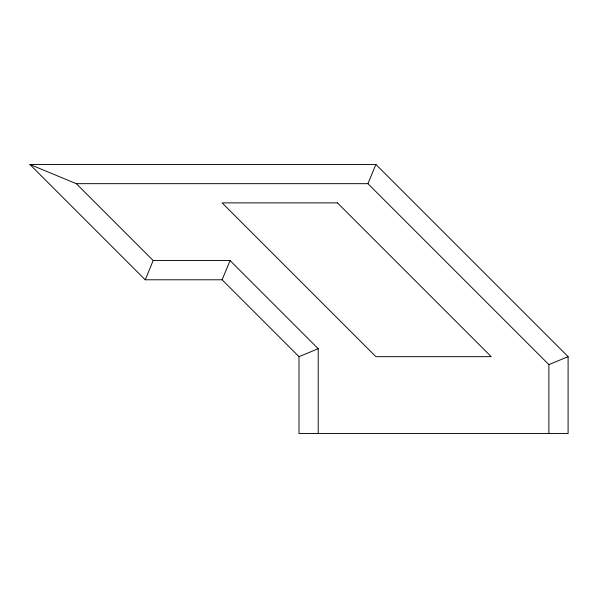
<?xml version="1.0" encoding="UTF-8"?>
<svg xmlns="http://www.w3.org/2000/svg" width="598" height="598" viewBox="0 0 598 598"><rect width="100%" height="100%" fill="white"/><g stroke="black" fill="none" stroke-linecap="round" stroke-linejoin="round"><path stroke-width="0.9" d="M145.232 279.782L153.193 260.556L76.305 183.668L29.9 164.45L145.232 279.782L222.112 279.782L299 356.662L299 433.55L568.1 433.55L568.1 356.662L375.888 164.45L29.9 164.45M222.112 279.782L230.073 260.556L153.193 260.556M76.305 183.668L367.927 183.668L375.888 164.45M299 356.662L318.218 348.701L318.218 433.55M367.927 183.668L548.882 364.623L568.1 356.662M230.073 260.556L318.218 348.701M548.882 364.623L548.882 433.55M337.444 202.894L222.112 202.894L375.888 356.662L491.212 356.662L337.444 202.894"/></g></svg>
